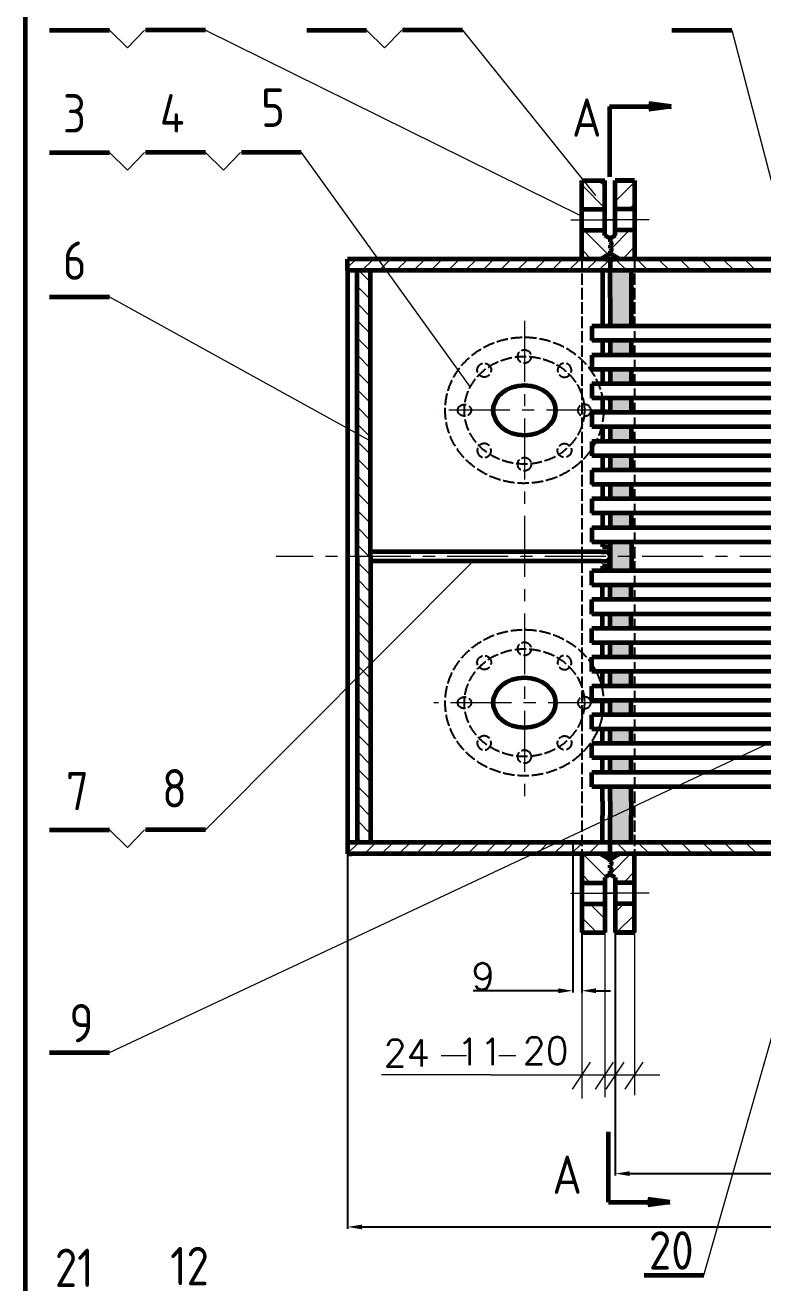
# Paper-space layout '冷却器装配图' of a CAD drawing. Header units: millimetres. Extents: x 19 to 3256, y 21 to 3253.
# Drawn here: x 19 to 788, y 859 to 2170 of the extents above; entities that cross this region are included whole.
import ezdxf

# ---------------------------------------------------------------- set-up
doc = ezdxf.new("R2010")
doc.units = ezdxf.units.MM
doc.header["$PDMODE"] = 35
doc.header["$PDSIZE"] = -0.5
doc.linetypes.add('ACAD_ISO02W100', pattern=[15, 12, -3])
doc.linetypes.add('CENTERX2', pattern=[101.6, 63.5, -12.7, 12.7, -12.7])
for name, color, linetype, lineweight in [('中心线．点画线', 6, 'CENTERX2', 20), ('粗实线', 250, 'Continuous', 60), ('细实线０.18', 5, 'Continuous', 18), ('虚小', 233, 'ACAD_ISO02W100', 25)]:
    doc.layers.add(name, color=color, linetype=linetype, lineweight=lineweight)
doc.styles.get("Standard").update_dxf_attribs({"font": 'txt', "bigfont": 'gbcbig.shx'})
doc.styles.add('国标文字-5', font='gbenor.shx', dxfattribs={"height": 5, "bigfont": 'gbcbig.shx'})
doc.dimstyles.new('圆引出', dxfattribs={"dimtxt": 28, "dimasz": 15, "dimexe": 2, "dimexo": 0, "dimgap": 1, "dimtad": 1, "dimtoh": 1, "dimdec": 0, "dimtxsty": 'Standard', "dimcen": 2.5, "dimadec": 0, "dimazin": 0, "dimtfac": 1, "dimtdec": 0, "dimtofl": 0, "dimtmove": 0, "dimatfit": 2, "dimfxl": 1, "dimarcsym": 0})

# ---------------------------------------------------------------- blocks, each defined once
blk = doc.blocks.new('*D55')
at = {"layer": 'Defpoints', "color": 0}
for p in [(589.5, 1318.3), (598.8, 1306.3), (589.5, 1163.7)]:
    blk.add_point(p, dxfattribs=at)
at = {"layer": '细实线０.18', "color": 0, "lineweight": -2}
for p, q in [((589.5, 1318.3), (589.5, 1161.7)), ((598.8, 1306.3), (598.8, 1161.7)), ((574.5, 1163.7), (485.8, 1163.7)), ((613.8, 1163.7), (628.8, 1163.7))]:
    blk.add_line(p, q, dxfattribs=at)
at = {"layer": '细实线０.18', "color": 0}
for points in [[(574.5, 1166.2), (574.5, 1161.2), (589.5, 1163.7)], [(613.8, 1166.2), (613.8, 1161.2), (598.8, 1163.7)]]:
    blk.add_solid(points, dxfattribs=at)
at = {"layer": '细实线０.18', "color": 0, "insert": (496.1, 1178.7), "char_height": 28, "attachment_point": 5}
blk.add_mtext('9', dxfattribs=at)
blk = doc.blocks.new('*D56')
at = {"layer": 'Defpoints', "color": 0}
for p in [(633.8, 1224.3), (1483.8, 1224.3), (1483.8, 973.1)]:
    blk.add_point(p, dxfattribs=at)
at = {"layer": '细实线０.18', "color": 0, "lineweight": -2}
for p, q in [((633.8, 1224.3), (633.8, 971.1)), ((1483.8, 1224.3), (1483.8, 971.1)), ((648.8, 973.1), (1468.8, 973.1))]:
    blk.add_line(p, q, dxfattribs=at)
at = {"layer": '细实线０.18', "color": 0}
for points in [[(648.8, 975.6), (648.8, 970.6), (633.8, 973.1)], [(1468.8, 975.6), (1468.8, 970.6), (1483.8, 973.1)]]:
    blk.add_solid(points, dxfattribs=at)
at = {"layer": '细实线０.18', "color": 0, "insert": (1065.1, 988.1), "char_height": 28, "attachment_point": 5}
blk.add_mtext('850', dxfattribs=at)
blk = doc.blocks.new('*D78')
at = {"layer": 'Defpoints', "color": 0}
for p in [(354.8, 1306.3), (1692.8, 1306.3), (1692.8, 917.5)]:
    blk.add_point(p, dxfattribs=at)
at = {"layer": '细实线０.18', "color": 0, "lineweight": -2}
for p, q in [((354.8, 1306.3), (354.8, 915.5)), ((1692.8, 1306.3), (1692.8, 915.5)), ((369.8, 917.5), (1677.8, 917.5))]:
    blk.add_line(p, q, dxfattribs=at)
at = {"layer": '细实线０.18', "color": 0}
for points in [[(369.8, 920), (369.8, 915), (354.8, 917.5)], [(1677.8, 920), (1677.8, 915), (1692.8, 917.5)]]:
    blk.add_solid(points, dxfattribs=at)
at = {"layer": '细实线０.18', "color": 0, "insert": (1068.8, 932.5), "char_height": 28, "attachment_point": 5}
blk.add_mtext('1338', dxfattribs=at)

psp = doc.layouts.new('冷却器装配图')

# ---------------------------------------------------------------- hatches: boundary and pattern name
at = {"layer": '粗实线'}
h = psp.add_hatch(color=256, dxfattribs=at)
h.paths.add_polyline_path([(668.7, 2088.6), (674.4, 2085.4), (691.9, 2085.4)])
h.paths.add_polyline_path([(691.9, 2085.4), (674.4, 2085.4), (668.7, 2082.2)])
h = psp.add_hatch(color=256, dxfattribs=at)
h.paths.add_polyline_path([(628.3, 1929.6), (628.3, 1932), (618.3, 1926.3), (628.3, 1926.3)])
h.paths.add_polyline_path([(628.3, 1932), (628.3, 1929.6), (628.3, 1926.3), (633.8, 1926.3), (636.8, 1926.3), (638.3, 1926.3)])
h = psp.add_hatch(color=256, dxfattribs=at)
h.paths.add_polyline_path([(650.3, 1914.3), (636.8, 1914.3), (628.3, 1914.3), (628.3, 1886.3), (628.3, 1871.3), (628.3, 1856.3), (650.3, 1856.3), (650.3, 1871.3), (650.3, 1886.3)])
h.paths.add_polyline_path([(650.3, 1841.3), (628.3, 1841.3), (628.3, 1826.3), (650.3, 1826.3)])
h.paths.add_polyline_path([(650.3, 1811.3), (628.3, 1811.3), (628.3, 1796.3), (650.3, 1796.3)])
h.paths.add_polyline_path([(650.3, 1781.3), (628.3, 1781.3), (628.3, 1766.3), (650.3, 1766.3)])
h.paths.add_polyline_path([(650.3, 1751.3), (628.3, 1751.3), (628.3, 1736.3), (650.3, 1736.3)])
h.paths.add_polyline_path([(650.3, 1721.3), (628.3, 1721.3), (628.3, 1706.3), (650.3, 1706.3)])
h.paths.add_polyline_path([(650.3, 1691.3), (628.3, 1691.3), (628.3, 1676.3), (650.3, 1676.3)])
h.paths.add_polyline_path([(650.3, 1661.3), (628.3, 1661.3), (628.3, 1646.3), (650.3, 1646.3)])
h.paths.add_polyline_path([(650.7, 1631.3), (628.3, 1631.3), (628.3, 1624.3), (628.3, 1617.2, -0.043962), (628.4, 1616.3), (650.7, 1616.3)])
h.paths.add_polyline_path([(650.7, 1616.3), (628.4, 1616.3, -0.043962), (628.3, 1615.4), (628.3, 1601.3), (650.7, 1601.3)])
h.paths.add_polyline_path([(650.3, 1586.3), (628.3, 1586.3), (628.3, 1571.3), (650.3, 1571.3)])
h.paths.add_polyline_path([(650.3, 1556.3), (628.3, 1556.3), (628.3, 1541.3), (650.3, 1541.3)])
h.paths.add_polyline_path([(650.3, 1526.3), (628.3, 1526.3), (628.3, 1511.3), (650.3, 1511.3)])
h.paths.add_polyline_path([(650.3, 1496.3), (628.3, 1496.3), (628.3, 1481.3), (650.3, 1481.3)])
h.paths.add_polyline_path([(650.3, 1466.3), (628.3, 1466.3), (628.3, 1451.3), (650.3, 1451.3)])
h.paths.add_polyline_path([(650.3, 1436.3), (628.3, 1436.3), (628.3, 1421.3), (650.3, 1421.3)])
h.paths.add_polyline_path([(650.3, 1406.3), (628.3, 1406.3), (628.3, 1391.3), (650.3, 1391.3)])
h.paths.add_polyline_path([(650.3, 1376.3), (628.3, 1376.3), (628.3, 1361.3), (628.3, 1346.3), (628.3, 1344.1), (650.3, 1354.5), (650.3, 1361.3)])
h.paths.add_polyline_path([(650.3, 1346.3), (650.3, 1354.5), (628.3, 1344.1), (628.3, 1318.3), (636.8, 1318.3), (650.3, 1318.3)])
h = psp.add_hatch(color=256, dxfattribs=at)
h.paths.add_polyline_path([(628.3, 1303), (628.3, 1300.5), (618.3, 1306.3), (628.3, 1306.3)])
h.paths.add_polyline_path([(628.3, 1300.5), (628.3, 1303), (628.3, 1306.3), (633.8, 1306.3), (636.8, 1306.3), (638.3, 1306.3)])
h = psp.add_hatch(color=256, dxfattribs=at)
h.paths.add_polyline_path([(690.8, 943.4), (673.3, 943.4), (667.6, 940.2)])
h.paths.add_polyline_path([(667.6, 946.5), (673.3, 943.4), (690.8, 943.4)])
at = {"layer": '细实线０.18'}
h = psp.add_hatch(dxfattribs=at)
h.set_pattern_fill('ANSI31', color=256, scale=5, style=0)
h.set_pattern_definition([(135, (2016.848, 383.393), (11.22532, 11.22532), [])])
h.paths.add_polyline_path([(598.8, 2008.3), (622.8, 2008.3), (622.8, 1978.3), (598.8, 1978.3)])
h.paths.add_polyline_path([(598.8, 1956.3), (622.8, 1956.3), (622.8, 1950.9), (628.3, 1947.6), (628.3, 1944.3, 0.840208), (628.3, 1940.9), (628.3, 1937.8, 0.840208), (628.3, 1934.4), (628.3, 1929.6), (622.8, 1926.3), (619.8, 1926.3), (598.8, 1926.3)])
h.paths.add_polyline_path([(598.8, 1306.3), (619.8, 1306.3), (622.8, 1306.3), (628.3, 1303), (628.3, 1298.2, 0.840208), (628.3, 1294.7), (628.3, 1291.7, 0.840208), (628.3, 1288.3), (628.3, 1284.9), (622.8, 1281.6), (622.8, 1276.3), (598.8, 1276.3)])
h.paths.add_polyline_path([(598.8, 1254.3), (622.8, 1254.3), (622.8, 1224.3), (598.8, 1224.3)])
h = psp.add_hatch(dxfattribs=at)
h.set_pattern_fill('ANSI31', color=256, scale=5, angle=90, style=0)
h.set_pattern_definition([(45, (2016.848, 383.393), (11.22532, -11.22532), [])])
h.paths.add_polyline_path([(653.8, 2008.3), (633.8, 2008.3), (633.8, 1978.3), (653.8, 1978.3)])
h.paths.add_polyline_path([(653.8, 1956.3), (633.8, 1956.3), (633.8, 1950.9), (628.3, 1947.6), (628.3, 1944.3, -0.840208), (628.3, 1940.9), (628.3, 1937.8, -0.840208), (628.3, 1934.4), (628.3, 1929.6), (633.8, 1926.3), (636.8, 1926.3), (653.8, 1926.3)])
h.paths.add_polyline_path([(653.8, 1306.3), (636.8, 1306.3), (633.8, 1306.3), (628.3, 1303), (628.3, 1298.2, -0.840208), (628.3, 1294.7), (628.3, 1291.7, -0.840208), (628.3, 1288.3), (628.3, 1284.9), (633.8, 1281.6), (633.8, 1276.3), (653.8, 1276.3)])
h.paths.add_polyline_path([(653.8, 1254.3), (633.8, 1254.3), (633.8, 1224.3), (653.8, 1224.3)])

# ---------------------------------------------------------------- linework, layer by layer
at = {"layer": '中心线．点画线'}
for p, q in [((587.4, 1967.3), (634.9, 1967.3)), ((669.2, 1967.3), (621.8, 1967.3)), ((539.1, 1861.8), (539.1, 1355.4)), ((625.6, 1768.7), (447.7, 1768.7)), ((1335, 1616.3), (280.5, 1616.3)), ((627.2, 1463.9), (444.8, 1463.9)), ((587.4, 1265.3), (634.9, 1265.3)), ((669.2, 1265.3), (621.8, 1265.3))]:
    psp.add_line(p, q, dxfattribs=at)
at = {"layer": '粗实线'}
for p, q in [((18.8, 2273.8), (18.8, 22.4)), ((44.3, 2164.9), (106.7, 2164.9)), ((206.6, 2164.9), (144.3, 2164.9)), ((312.3, 2164.9), (374.6, 2164.9)), ((474.6, 2164.9), (412.2, 2164.9)), ((692.7, 2164.9), (755.1, 2164.9)), ((627.9, 2085.4), (691.9, 2085.4)), ((627.9, 2085.4), (627.9, 2012)), ((691.9, 2085.4), (668.7, 2088.6)), ((668.7, 2088.6), (674.4, 2085.4)), ((691.9, 2085.4), (668.7, 2082.2)), ((668.7, 2082.2), (674.4, 2085.4)), ((44.3, 2037.2), (106.7, 2037.2)), ((206.6, 2037.2), (144.3, 2037.2)), ((306.6, 2037.2), (244.2, 2037.2)), ((598.8, 2008.3), (622.8, 2008.3)), ((598.8, 1926.3), (598.8, 2008.3)), ((622.8, 1950.9), (622.8, 2008.3)), ((653.8, 2008.3), (633.8, 2008.3)), ((633.8, 1950.9), (633.8, 2008.3)), ((633.8, 2008.3), (653.8, 2008.3)), ((653.8, 2008.3), (653.8, 1926.3)), ((598.8, 1978.3), (622.8, 1978.3)), ((653.8, 1978.3), (633.8, 1978.3)), ((598.8, 1956.3), (622.8, 1956.3)), ((653.8, 1956.3), (633.8, 1956.3)), ((628.3, 1947.6), (622.8, 1950.9)), ((633.8, 1950.9), (628.3, 1947.6)), ((628.3, 1947.6), (628.3, 1944.3)), ((628.3, 1940.9), (628.3, 1937.8)), ((618.3, 1926.3), (628.3, 1932)), ((628.3, 1934.4), (628.3, 1929.6)), ((638.3, 1926.3), (628.3, 1932)), ((598.8, 1926.3), (354.8, 1926.3)), ((354.8, 1914.3), (354.8, 1926.3)), ((598.8, 1914.3), (354.8, 1914.3)), ((354.8, 1914.3), (354.8, 1318.3)), ((364.8, 1616.3), (364.8, 1914.3)), ((378.8, 1616.3), (378.8, 1914.3)), ((619.8, 1926.3), (598.8, 1926.3)), ((628.3, 1914.3), (598.8, 1914.3)), ((628.3, 1926.3), (618.3, 1926.3)), ((622.8, 1926.3), (619.8, 1926.3)), ((620.3, 1914.3), (620.3, 1886.3)), ((628.3, 1914.3), (620.3, 1914.3)), ((622.8, 1926.3), (633.8, 1926.3)), ((628.3, 1926.3), (628.3, 1914.3)), ((628.3, 1886.3), (628.3, 1914.3)), ((636.8, 1914.3), (628.3, 1914.3)), ((636.8, 1926.3), (633.8, 1926.3)), ((657.8, 1926.3), (636.8, 1926.3)), ((783, 1914.3), (636.8, 1914.3)), ((650.3, 1914.3), (650.3, 1886.3)), ((783, 1926.3), (657.8, 1926.3)), ((783, 1914.3), (657.8, 1914.3)), ((863, 1926.3), (783, 1926.3)), ((863, 1914.3), (783, 1914.3)), ((620.3, 1906.3), (620.3, 1886.3)), ((650.3, 1906.3), (650.3, 1886.3)), ((44.3, 1886.8), (106.7, 1886.8)), ((620.3, 1886.3), (620.3, 1871.3)), ((628.3, 1886.3), (628.3, 1871.3)), ((650.3, 1886.3), (650.3, 1871.3)), ((620.3, 1871.3), (620.3, 1856.3)), ((628.3, 1871.3), (628.3, 1856.3)), ((650.3, 1871.3), (650.3, 1856.3)), ((1058.8, 1856.3), (609.3, 1856.3)), ((609.3, 1856.3), (609.3, 1841.3)), ((1058.8, 1841.3), (609.3, 1841.3)), ((1058.8, 1841.3), (609.3, 1841.3)), ((620.3, 1841.3), (620.3, 1826.3)), ((628.3, 1841.3), (628.3, 1826.3)), ((650.3, 1841.3), (650.3, 1826.3)), ((1058.8, 1826.3), (609.3, 1826.3)), ((609.3, 1826.3), (609.3, 1811.3)), ((1058.8, 1811.3), (609.3, 1811.3)), ((1058.8, 1811.3), (609.3, 1811.3)), ((620.3, 1811.3), (620.3, 1796.3)), ((628.3, 1811.3), (628.3, 1796.3)), ((650.3, 1811.3), (650.3, 1796.3)), ((1058.8, 1796.3), (609.3, 1796.3)), ((609.3, 1796.3), (609.3, 1781.3)), ((1058.8, 1781.3), (609.3, 1781.3)), ((1058.8, 1781.3), (609.3, 1781.3)), ((620.3, 1781.3), (620.3, 1766.3)), ((628.3, 1781.3), (628.3, 1766.3)), ((650.3, 1781.3), (650.3, 1766.3)), ((1058.8, 1766.3), (609.3, 1766.3)), ((609.3, 1766.3), (609.3, 1751.3)), ((1058.8, 1751.3), (609.3, 1751.3)), ((1058.8, 1751.3), (609.3, 1751.3)), ((620.3, 1751.3), (620.3, 1736.3)), ((628.3, 1751.3), (628.3, 1736.3)), ((650.3, 1751.3), (650.3, 1736.3)), ((1058.8, 1736.3), (609.3, 1736.3)), ((609.3, 1736.3), (609.3, 1721.3)), ((1058.8, 1721.3), (609.3, 1721.3)), ((1058.8, 1721.3), (609.3, 1721.3)), ((620.3, 1721.3), (620.3, 1706.3)), ((628.3, 1721.3), (628.3, 1706.3)), ((650.3, 1721.3), (650.3, 1706.3)), ((1058.8, 1706.3), (609.3, 1706.3)), ((609.3, 1706.3), (609.3, 1691.3)), ((1058.8, 1691.3), (609.3, 1691.3)), ((1058.8, 1691.3), (609.3, 1691.3)), ((620.3, 1691.3), (620.3, 1676.3)), ((628.3, 1691.3), (628.3, 1676.3)), ((650.3, 1691.3), (650.3, 1676.3)), ((1058.8, 1676.3), (609.3, 1676.3)), ((609.3, 1676.3), (609.3, 1661.3)), ((1058.8, 1661.3), (609.3, 1661.3)), ((1058.8, 1661.3), (609.3, 1661.3)), ((620.3, 1661.3), (620.3, 1646.3)), ((628.3, 1661.3), (628.3, 1646.3)), ((650.3, 1661.3), (650.3, 1646.3)), ((1058.8, 1646.3), (609.3, 1646.3)), ((609.3, 1646.3), (609.3, 1631.3)), ((1058.8, 1631.3), (609.3, 1631.3)), ((620.3, 1631.3), (620.3, 1626.3)), ((620.3, 1626.3), (624.3, 1626.3)), ((628.3, 1631.3), (628.3, 1624.3)), ((650.7, 1631.3), (650.7, 1601.3)), ((1058.8, 1631.3), (682.9, 1631.3)), ((364.8, 1616.3), (364.8, 1318.3)), ((378.8, 1616.3), (378.8, 1318.3)), ((619, 1621.3), (378.9, 1621.3)), ((619, 1621.3), (623.4, 1621.3)), ((628.3, 1624.3), (628.3, 1601.3)), ((628.3, 1622.3), (628.3, 1610.3)), ((379.6, 1611.3), (378.8, 1612)), ((619, 1611.3), (378.9, 1611.3)), ((1058.8, 1601.3), (609.3, 1601.3)), ((1058.8, 1601.3), (609.3, 1601.3)), ((609.4, 1586.3), (609.4, 1601.3)), ((619, 1611.3), (623.4, 1611.3)), ((620.3, 1606.3), (620.3, 1601.3)), ((620.3, 1606.3), (624.3, 1606.3)), ((1058.8, 1586.3), (609.3, 1586.3)), ((620.3, 1571.3), (620.3, 1586.3)), ((628.3, 1571.3), (628.3, 1586.3)), ((650.3, 1571.3), (650.3, 1586.3)), ((1058.8, 1571.3), (609.3, 1571.3)), ((1058.8, 1571.3), (609.3, 1571.3)), ((609.3, 1556.3), (609.3, 1571.3)), ((1058.8, 1556.3), (609.3, 1556.3)), ((620.3, 1541.3), (620.3, 1556.3)), ((628.3, 1541.3), (628.3, 1556.3)), ((650.3, 1541.3), (650.3, 1556.3)), ((1058.8, 1541.3), (609.3, 1541.3)), ((1058.8, 1541.3), (609.3, 1541.3)), ((609.3, 1526.3), (609.3, 1541.3)), ((1058.8, 1526.3), (609.3, 1526.3)), ((620.3, 1511.3), (620.3, 1526.3)), ((628.3, 1511.3), (628.3, 1526.3)), ((650.3, 1511.3), (650.3, 1526.3)), ((1058.8, 1511.3), (609.3, 1511.3)), ((1058.8, 1511.3), (609.3, 1511.3)), ((609.3, 1496.3), (609.3, 1511.3)), ((1058.8, 1496.3), (609.3, 1496.3)), ((620.3, 1481.3), (620.3, 1496.3)), ((628.3, 1481.3), (628.3, 1496.3)), ((650.3, 1481.3), (650.3, 1496.3)), ((1058.8, 1481.3), (609.3, 1481.3)), ((1058.8, 1481.3), (609.3, 1481.3)), ((609.3, 1466.3), (609.3, 1481.3)), ((1058.8, 1466.3), (609.3, 1466.3)), ((620.3, 1451.3), (620.3, 1466.3)), ((628.3, 1451.3), (628.3, 1466.3)), ((650.3, 1451.3), (650.3, 1466.3)), ((1058.8, 1451.3), (609.3, 1451.3)), ((1058.8, 1451.3), (609.3, 1451.3)), ((609.3, 1436.3), (609.3, 1451.3)), ((1058.8, 1436.3), (609.3, 1436.3)), ((620.3, 1421.3), (620.3, 1436.3)), ((628.3, 1421.3), (628.3, 1436.3)), ((650.3, 1421.3), (650.3, 1436.3)), ((1058.8, 1421.3), (609.3, 1421.3)), ((609.3, 1406.3), (609.3, 1421.3)), ((1058.8, 1421.3), (682.9, 1421.3)), ((1058.8, 1406.3), (609.3, 1406.3)), ((620.3, 1391.3), (620.3, 1406.3)), ((628.3, 1391.3), (628.3, 1406.3)), ((650.3, 1391.3), (650.3, 1406.3)), ((1058.8, 1391.3), (609.3, 1391.3)), ((609.3, 1376.3), (609.3, 1391.3)), ((1058.8, 1391.3), (682.9, 1391.3)), ((1058.8, 1376.3), (609.3, 1376.3)), ((620.3, 1361.3), (620.3, 1376.3)), ((628.3, 1361.3), (628.3, 1376.3)), ((650.3, 1361.3), (650.3, 1376.3)), ((620.3, 1361.3), (620.3, 1346.3)), ((628.3, 1361.3), (628.3, 1346.3)), ((650.3, 1361.3), (650.3, 1346.3)), ((620.3, 1318.3), (620.3, 1346.3)), ((628.3, 1318.3), (628.3, 1346.3)), ((650.3, 1318.3), (650.3, 1346.3)), ((44.3, 1331.4), (106.7, 1331.4)), ((206.6, 1331.4), (144.3, 1331.4)), ((598.8, 1318.3), (354.8, 1318.3)), ((354.8, 1318.3), (354.8, 1306.3)), ((628.3, 1318.3), (598.8, 1318.3)), ((636.8, 1318.3), (620.3, 1318.3)), ((628.3, 1318.3), (620.3, 1318.3)), ((636.8, 1318.3), (628.3, 1318.3)), ((628.3, 1306.3), (628.3, 1318.3)), ((783, 1318.3), (636.8, 1318.3)), ((783, 1318.3), (657.8, 1318.3)), ((863, 1318.3), (783, 1318.3)), ((354.8, 1306.3), (358.8, 1306.3)), ((490.1, 1306.3), (358.8, 1306.3)), ((526.7, 1306.3), (490.1, 1306.3)), ((598.8, 1306.3), (526.7, 1306.3)), ((619.8, 1306.3), (598.8, 1306.3)), ((598.8, 1306.3), (598.8, 1224.3)), ((628.3, 1306.3), (618.3, 1306.3)), ((618.3, 1306.3), (628.3, 1300.5)), ((622.8, 1306.3), (619.8, 1306.3)), ((628.3, 1303), (622.8, 1306.3)), ((622.8, 1306.3), (633.8, 1306.3)), ((633.8, 1306.3), (628.3, 1303)), ((638.3, 1306.3), (628.3, 1300.5)), ((628.3, 1298.2), (628.3, 1303)), ((636.8, 1306.3), (633.8, 1306.3)), ((657.8, 1306.3), (636.8, 1306.3)), ((653.8, 1224.3), (653.8, 1306.3)), ((976.3, 1306.3), (657.8, 1306.3)), ((783, 1306.3), (657.8, 1306.3)), ((863, 1306.3), (783, 1306.3)), ((628.3, 1284.9), (622.8, 1281.6)), ((628.3, 1291.7), (628.3, 1294.7)), ((628.3, 1284.9), (628.3, 1288.3)), ((633.8, 1281.6), (628.3, 1284.9)), ((598.8, 1276.3), (622.8, 1276.3)), ((622.8, 1281.6), (622.8, 1224.3)), ((633.8, 1281.6), (633.8, 1224.3)), ((653.8, 1276.3), (633.8, 1276.3)), ((598.8, 1254.3), (622.8, 1254.3)), ((653.8, 1254.3), (633.8, 1254.3)), ((598.8, 1224.3), (622.8, 1224.3)), ((653.8, 1224.3), (633.8, 1224.3)), ((633.8, 1224.3), (653.8, 1224.3)), ((44.3, 1099.2), (106.7, 1099.2)), ((626.8, 943.4), (626.8, 1016.8)), ((690.8, 943.4), (667.6, 946.5)), ((667.6, 946.5), (673.3, 943.4)), ((626.8, 943.4), (690.8, 943.4)), ((690.8, 943.4), (667.6, 940.2)), ((667.6, 940.2), (673.3, 943.4)), ((663.8, 867.1), (726.1, 867.1))]:
    psp.add_line(p, q, dxfattribs=at)
for centre, radius, start, end in [((628, 1942.6), 1.74, 279.9255, 80.0745), ((628, 1936.1), 1.74, 279.9255, 80.0745), ((624.3, 1622.3), 4, 360, 90), ((623.4, 1616.3), 5, 270, 90), ((624.3, 1610.3), 4, 270, 360), ((628, 1296.5), 1.74, 279.9255, 80.0745), ((628, 1290), 1.74, 279.9255, 80.0745)]:
    psp.add_arc(centre, radius, start, end, dxfattribs=at)
for centre in [(539.1, 1768.7), (539.1, 1463.9)]:
    psp.add_ellipse(centre, major_axis=(32.5, 0), ratio=0.805029, dxfattribs=at)
at = {"layer": '细实线０.18'}
for p, q in [((106.7, 2164.9), (125.5, 2146.6)), ((125.5, 2146.6), (143.3, 2164.9)), ((206.6, 2164.9), (598.8, 1971)), ((374.6, 2164.9), (393.4, 2146.6)), ((393.4, 2146.6), (411.2, 2164.9)), ((474.6, 2164.9), (613.1, 1992.6)), ((755.1, 2164.9), (830.1, 1878)), ((106.7, 2037.2), (125.5, 2018.9)), ((125.5, 2018.9), (143.3, 2037.2)), ((206.6, 2037.2), (225.4, 2018.9)), ((225.4, 2018.9), (243.3, 2037.2)), ((306.6, 2037.2), (482.6, 1792.9)), ((354.8, 1917.4), (363.7, 1926.3)), ((369.7, 1914.3), (381.7, 1926.3)), ((387.6, 1914.3), (392, 1918.7)), ((392, 1918.7), (399.6, 1926.3)), ((405.6, 1914.3), (417.6, 1926.3)), ((423.6, 1914.3), (435.6, 1926.3)), ((441.5, 1914.3), (453.5, 1926.3)), ((459.5, 1914.3), (471.5, 1926.3)), ((477.4, 1914.3), (489.4, 1926.3)), ((495.4, 1914.3), (507.4, 1926.3)), ((513.4, 1914.3), (525.4, 1926.3)), ((531.3, 1914.3), (543.3, 1926.3)), ((549.3, 1914.3), (561.3, 1926.3)), ((567.2, 1914.3), (579.2, 1926.3)), ((585.2, 1914.3), (597.2, 1926.3)), ((603.2, 1914.3), (615.2, 1926.3)), ((616.4, 1914.3), (628.4, 1926.3)), ((645.7, 1914.3), (633.7, 1926.3)), ((668.1, 1914.3), (656.1, 1926.3)), ((690.6, 1914.3), (678.6, 1926.3)), ((713, 1914.3), (701, 1926.3)), ((735.5, 1914.3), (723.5, 1926.3)), ((743.5, 1926.3), (757.1, 1926.3)), ((743.5, 1914.3), (757.1, 1914.3)), ((757.9, 1914.3), (745.9, 1926.3)), ((780.4, 1914.3), (768.4, 1926.3)), ((378.8, 1902.2), (368.7, 1912.3)), ((378.8, 1884.2), (364.8, 1898.2)), ((106.7, 1886.8), (379.7, 1736.1)), ((378.8, 1866.2), (364.8, 1880.2)), ((378.8, 1848.3), (364.8, 1862.3)), ((378.8, 1830.3), (364.8, 1844.3)), ((378.8, 1812.4), (364.8, 1826.4)), ((378.8, 1794.4), (364.8, 1808.4)), ((378.8, 1776.4), (364.8, 1790.4)), ((378.8, 1758.5), (364.8, 1772.5)), ((378.8, 1740.5), (364.8, 1754.5)), ((378.8, 1722.5), (364.8, 1736.5)), ((378.8, 1704.6), (364.8, 1718.6)), ((378.8, 1686.6), (364.8, 1700.6)), ((378.8, 1668.7), (364.8, 1682.7)), ((378.8, 1650.7), (364.8, 1664.7)), ((378.8, 1632.7), (364.8, 1646.7)), ((377.3, 1616.3), (364.8, 1628.8)), ((378.8, 1614.8), (377.3, 1616.3)), ((206.6, 1331.4), (485.8, 1611.3)), ((378.8, 1596.8), (364.8, 1610.8)), ((378.8, 1578.9), (364.8, 1592.9)), ((378.8, 1560.9), (364.8, 1574.9)), ((378.8, 1542.9), (364.8, 1556.9)), ((378.8, 1525), (364.8, 1539)), ((378.8, 1507), (364.8, 1521)), ((371.3, 1496.5), (364.8, 1503.1)), ((378.8, 1489.1), (371.3, 1496.5)), ((378.8, 1471.1), (364.8, 1485.1)), ((378.8, 1453.1), (364.8, 1467.1)), ((106.7, 1099.2), (856.5, 1451.3)), ((378.8, 1435.2), (364.8, 1449.2)), ((378.8, 1417.2), (364.8, 1431.2)), ((378.8, 1399.3), (364.8, 1413.3)), ((378.8, 1381.3), (364.8, 1395.3)), ((378.8, 1363.3), (364.8, 1377.3)), ((378.8, 1345.4), (364.8, 1359.4)), ((378.8, 1327.4), (364.8, 1341.4)), ((106.7, 1331.4), (125.5, 1313.1)), ((125.5, 1313.1), (143.3, 1331.4)), ((354.8, 1306.7), (366.4, 1318.3)), ((370, 1318.3), (364.8, 1323.5)), ((372.3, 1306.3), (384.3, 1318.3)), ((390.3, 1306.3), (402.3, 1318.3)), ((408.3, 1306.3), (420.3, 1318.3)), ((426.2, 1306.3), (438.2, 1318.3)), ((444.2, 1306.3), (456.2, 1318.3)), ((462.1, 1306.3), (474.1, 1318.3)), ((480.1, 1306.3), (492.1, 1318.3)), ((498.1, 1306.3), (510.1, 1318.3)), ((516, 1306.3), (528, 1318.3)), ((534, 1306.3), (546, 1318.3)), ((555.7, 1310), (563.9, 1318.3)), ((569.9, 1306.3), (581.9, 1318.3)), ((587.9, 1306.3), (599.9, 1318.3)), ((605.8, 1306.3), (617.8, 1318.3)), ((646.9, 1306.3), (634.9, 1318.3)), ((669.4, 1306.3), (657.4, 1318.3)), ((691.8, 1306.3), (679.8, 1318.3)), ((714.3, 1306.3), (702.3, 1318.3)), ((736.7, 1306.3), (724.7, 1318.3)), ((726.1, 867.1), (853.9, 1315.9)), ((743.5, 1318.3), (757.1, 1318.3)), ((759.2, 1306.3), (747.2, 1318.3)), ((781.6, 1306.3), (769.6, 1318.3)), ((551.9, 1306.3), (555.7, 1310)), ((743.5, 1306.3), (757.1, 1306.3)), ((598.8, 1224.3), (598.8, 1051.3)), ((622.8, 1224.3), (622.8, 1052.7)), ((653.8, 1224.3), (653.8, 1054.9)), ((622.8, 1157.7), (622.8, 1154.2)), ((633.8, 1157.7), (633.8, 1154.2)), ((452.3, 1096.1), (478.8, 1096.1)), ((512.3, 1096.1), (530.2, 1096.1)), ((607.6, 1089.1), (588.8, 1061.2)), ((631.6, 1089.1), (612.8, 1061.2)), ((642.6, 1089.1), (623.8, 1061.2)), ((662.6, 1089.1), (643.8, 1061.2)), ((434.1, 1076), (390.1, 1076)), ((504.4, 1076), (434.1, 1076)), ((504.4, 1076), (680.1, 1076))]:
    psp.add_line(p, q, dxfattribs=at)
at = {"layer": '虚小'}
for p, q in [((598.8, 1926.3), (598.8, 1306.3)), ((653.8, 1926.3), (653.8, 1306.3))]:
    psp.add_line(p, q, dxfattribs=at)
for centre in [(539.1, 1824.8), (539.1, 1712.5), (539.1, 1520), (539.1, 1407.7)]:
    psp.add_circle(centre, 7, dxfattribs=at)
for centre, major_axis, ratio in [((497.2, 1810.5), (1.54, 7.09), 0.996304), ((476.6, 1768.7), (-7, 0), 0.864496), ((580.9, 1726.8), (-1.54, -7.09), 0.996304), ((497.2, 1505.7), (1.54, 7.09), 0.996304), ((476.6, 1463.9), (-7, 0), 0.864496), ((580.9, 1422), (-1.54, -7.09), 0.996304)]:
    psp.add_ellipse(centre, major_axis=major_axis, ratio=ratio, dxfattribs=at)
at = {"layer": '虚小', "extrusion": (0, 0, -1)}
for centre, major_axis, ratio in [((580.9, 1810.5), (-1.54, 7.09), 0.996304), ((601.6, 1768.7), (7, 0), 0.864496), ((497.2, 1726.8), (1.54, -7.09), 0.996304), ((580.9, 1505.7), (-1.54, 7.09), 0.996304), ((601.6, 1463.9), (7, 0), 0.864496), ((497.2, 1422), (1.54, -7.09), 0.996304)]:
    psp.add_ellipse(centre, major_axis=major_axis, ratio=ratio, dxfattribs=at)
at = {"layer": '虚小'}
for points, knots in [([(621.6, 1768.7), (621.6, 1771.8), (621.4, 1774.9), (620.4, 1782.2), (619.5, 1786.3), (617, 1794.2), (615.4, 1798), (611.7, 1805.2), (609.5, 1808.6), (604.8, 1815), (602.3, 1817.9), (596.9, 1823.3), (594, 1825.8), (588, 1830.2), (584.9, 1832.2), (576.8, 1836.7), (571.8, 1838.8), (561.4, 1842.2), (556.2, 1843.4), (545.6, 1844.8), (540.2, 1845), (529.5, 1844.5), (524.2, 1843.8), (513.7, 1841.4), (508.5, 1839.7), (498.5, 1835.3), (493.6, 1832.6), (485.2, 1826.6), (481.6, 1823.7), (474.9, 1816.9), (471.8, 1813.2), (466.3, 1805.1), (463.9, 1800.6), (460.4, 1792.1), (459.1, 1788.1), (457.3, 1779.9), (456.8, 1775.7), (456.5, 1767.2), (456.7, 1763), (457.8, 1754.6), (458.8, 1750.5), (461.4, 1742.6), (463, 1738.8), (466.8, 1731.6), (469, 1728.2), (473.7, 1721.9), (476.3, 1719), (481.8, 1713.6), (484.7, 1711.2), (490.7, 1706.8), (493.8, 1704.8), (501.9, 1700.4), (507.1, 1698.2), (517.5, 1695), (522.8, 1693.8), (533.5, 1692.5), (538.8, 1692.4), (549.6, 1693), (554.9, 1693.8), (565.5, 1696.3), (570.6, 1698.1), (580.7, 1702.6), (585.6, 1705.5), (593.9, 1711.5), (597.5, 1714.5), (604, 1721.3), (607, 1725.1), (612.3, 1733.2), (614.7, 1737.6), (618, 1746.2), (619.2, 1750.2), (620.9, 1758.4), (621.4, 1762.6), (621.6, 1767.5), (621.6, 1768.1), (621.6, 1768.7)], [0, 0, 0, 0, 0.106364, 0.106364, 0.249972, 0.249972, 0.39358, 0.39358, 0.537188, 0.537188, 0.680796, 0.680796, 0.824404, 0.824404, 0.968012, 0.968012, 1.188151, 1.188151, 1.408289, 1.408289, 1.628428, 1.628428, 1.848566, 1.848566, 2.068705, 2.068705, 2.288844, 2.288844, 2.466433, 2.466433, 2.644022, 2.644022, 2.821611, 2.821611, 2.965753, 2.965753, 3.109895, 3.109895, 3.254037, 3.254037, 3.398179, 3.398179, 3.542321, 3.542321, 3.686463, 3.686463, 3.830605, 3.830605, 3.974747, 3.974747, 4.118889, 4.118889, 4.340257, 4.340257, 4.561624, 4.561624, 4.782992, 4.782992, 5.004359, 5.004359, 5.225727, 5.225727, 5.447095, 5.447095, 5.622935, 5.622935, 5.798775, 5.798775, 5.974615, 5.974615, 6.11848, 6.11848, 6.262345, 6.262345, 6.283185, 6.283185, 6.283185, 6.283185]), ([(601.6, 1768.7), (601.6, 1770.9), (601.4, 1773.2), (600.8, 1777.7), (600.4, 1779.9), (598.6, 1786.5), (596.8, 1790.7), (593.6, 1796.4), (592.4, 1798.1), (589.7, 1801.8), (588.1, 1803.7), (584.7, 1807.3), (582.8, 1809), (576.2, 1814.3), (571, 1817.3), (562.4, 1820.9), (559.2, 1822), (553.3, 1823.4), (550.7, 1823.9), (545.4, 1824.6), (542.7, 1824.8), (536.8, 1824.9), (533.4, 1824.7), (527.5, 1823.9), (525, 1823.5), (519.9, 1822.2), (517.4, 1821.4), (508.7, 1818.2), (502.8, 1815), (494.8, 1808.6), (492.2, 1806.1), (488, 1801.3), (486.4, 1799.1), (483.4, 1794.4), (482, 1791.9), (480.3, 1788), (479.8, 1786.6), (478.8, 1783.7), (478.4, 1782.3), (477.7, 1779.5), (477.5, 1778.3), (477, 1775.7), (476.9, 1774.4), (476.6, 1771.5), (476.6, 1769.9), (476.6, 1766), (476.8, 1763.7), (477.4, 1759.2), (477.9, 1756.9), (479.7, 1750.3), (481.6, 1746.1), (484.9, 1740.4), (486.1, 1738.6), (488.7, 1735.3), (490, 1733.7), (495, 1728.5), (498.9, 1725.3), (505.8, 1721), (508.6, 1719.5), (513.9, 1717.2), (516.3, 1716.3), (521.3, 1714.8), (523.8, 1714.2), (533.3, 1712.4), (540.5, 1712.2), (550.4, 1713.4), (553.2, 1713.9), (558.7, 1715.3), (561.4, 1716.1), (570.1, 1719.5), (575.9, 1722.8), (584.3, 1729.6), (587.2, 1732.5), (591.1, 1737.4), (592.3, 1739), (594.6, 1742.7), (595.7, 1744.7), (597.6, 1748.7), (598.3, 1750.6), (599.5, 1754.2), (600, 1755.8), (601.1, 1761.1), (601.6, 1764.9), (601.6, 1768.7)], [0, 0, 0, 0, 0.106695, 0.106695, 0.213389, 0.213389, 0.432551, 0.432551, 0.5349, 0.5349, 0.659349, 0.659349, 0.783799, 0.783799, 1.092458, 1.092458, 1.270745, 1.270745, 1.411808, 1.411808, 1.552872, 1.552872, 1.728868, 1.728868, 1.867019, 1.867019, 2.00517, 2.00517, 2.351056, 2.351056, 2.529827, 2.529827, 2.667039, 2.667039, 2.804251, 2.804251, 2.876285, 2.876285, 2.94832, 2.94832, 3.010193, 3.010193, 3.072067, 3.072067, 3.148434, 3.148434, 3.256528, 3.256528, 3.364622, 3.364622, 3.584168, 3.584168, 3.68894, 3.68894, 3.793713, 3.793713, 4.048624, 4.048624, 4.213362, 4.213362, 4.349878, 4.349878, 4.486394, 4.486394, 4.863834, 4.863834, 5.012677, 5.012677, 5.16152, 5.16152, 5.504346, 5.504346, 5.711091, 5.711091, 5.812119, 5.812119, 5.923913, 5.923913, 6.024875, 6.024875, 6.104201, 6.104201, 6.283185, 6.283185, 6.283185, 6.283185]), ([(621.6, 1463.9), (621.6, 1467), (621.4, 1470.1), (620.4, 1477.4), (619.5, 1481.5), (617, 1489.4), (615.4, 1493.2), (611.7, 1500.4), (609.5, 1503.8), (604.8, 1510.2), (602.3, 1513.1), (596.9, 1518.5), (594, 1521), (588, 1525.4), (584.9, 1527.4), (576.8, 1531.9), (571.8, 1534), (561.4, 1537.4), (556.2, 1538.6), (545.6, 1540), (540.2, 1540.2), (529.5, 1539.7), (524.2, 1539), (513.7, 1536.6), (508.5, 1534.9), (498.5, 1530.5), (493.6, 1527.7), (485.2, 1521.8), (481.6, 1518.8), (474.9, 1512.1), (471.8, 1508.4), (466.3, 1500.2), (463.9, 1495.8), (460.4, 1487.3), (459.1, 1483.3), (457.3, 1475.1), (456.8, 1470.9), (456.5, 1462.4), (456.7, 1458.2), (457.8, 1449.8), (458.8, 1445.7), (461.4, 1437.8), (463, 1434), (466.8, 1426.8), (469, 1423.4), (473.7, 1417.1), (476.3, 1414.2), (481.8, 1408.8), (484.7, 1406.4), (490.7, 1401.9), (493.8, 1400), (501.9, 1395.6), (507.1, 1393.4), (517.5, 1390.2), (522.8, 1389), (533.5, 1387.7), (538.8, 1387.5), (549.6, 1388.2), (554.9, 1388.9), (565.5, 1391.5), (570.6, 1393.3), (580.7, 1397.8), (585.6, 1400.6), (593.9, 1406.7), (597.5, 1409.7), (604, 1416.5), (607, 1420.2), (612.3, 1428.4), (614.7, 1432.8), (618, 1441.3), (619.2, 1445.4), (620.9, 1453.6), (621.4, 1457.8), (621.6, 1462.6), (621.6, 1463.3), (621.6, 1463.9)], [0, 0, 0, 0, 0.106364, 0.106364, 0.249972, 0.249972, 0.39358, 0.39358, 0.537188, 0.537188, 0.680796, 0.680796, 0.824404, 0.824404, 0.968012, 0.968012, 1.188151, 1.188151, 1.408289, 1.408289, 1.628428, 1.628428, 1.848566, 1.848566, 2.068705, 2.068705, 2.288844, 2.288844, 2.466433, 2.466433, 2.644022, 2.644022, 2.821611, 2.821611, 2.965753, 2.965753, 3.109895, 3.109895, 3.254037, 3.254037, 3.398179, 3.398179, 3.542321, 3.542321, 3.686463, 3.686463, 3.830605, 3.830605, 3.974747, 3.974747, 4.118889, 4.118889, 4.340257, 4.340257, 4.561624, 4.561624, 4.782992, 4.782992, 5.004359, 5.004359, 5.225727, 5.225727, 5.447095, 5.447095, 5.622935, 5.622935, 5.798775, 5.798775, 5.974615, 5.974615, 6.11848, 6.11848, 6.262345, 6.262345, 6.283185, 6.283185, 6.283185, 6.283185]), ([(601.6, 1463.9), (601.6, 1466.1), (601.4, 1468.4), (600.8, 1472.8), (600.4, 1475.1), (598.6, 1481.6), (596.8, 1485.9), (593.6, 1491.6), (592.4, 1493.3), (589.7, 1497), (588.1, 1498.9), (584.7, 1502.5), (582.8, 1504.1), (576.2, 1509.5), (571, 1512.5), (562.4, 1516.1), (559.2, 1517.2), (553.3, 1518.6), (550.7, 1519.1), (545.4, 1519.8), (542.7, 1520), (536.8, 1520.1), (533.4, 1519.9), (527.5, 1519.1), (525, 1518.7), (519.9, 1517.4), (517.4, 1516.6), (508.7, 1513.4), (502.8, 1510.2), (494.8, 1503.7), (492.2, 1501.3), (488, 1496.5), (486.4, 1494.3), (483.4, 1489.6), (482, 1487.1), (480.3, 1483.1), (479.8, 1481.7), (478.8, 1478.9), (478.4, 1477.4), (477.7, 1474.7), (477.5, 1473.4), (477, 1470.9), (476.9, 1469.6), (476.6, 1466.7), (476.6, 1465.1), (476.6, 1461.2), (476.8, 1458.9), (477.4, 1454.4), (477.9, 1452.1), (479.7, 1445.5), (481.6, 1441.3), (484.9, 1435.6), (486.1, 1433.8), (488.7, 1430.5), (490, 1428.9), (495, 1423.7), (498.9, 1420.5), (505.8, 1416.2), (508.6, 1414.7), (513.9, 1412.4), (516.3, 1411.5), (521.3, 1410), (523.8, 1409.3), (533.3, 1407.6), (540.5, 1407.4), (550.4, 1408.6), (553.2, 1409.1), (558.7, 1410.5), (561.4, 1411.3), (570.1, 1414.7), (575.9, 1418), (584.3, 1424.8), (587.2, 1427.7), (591.1, 1432.6), (592.3, 1434.2), (594.6, 1437.9), (595.7, 1439.9), (597.6, 1443.9), (598.3, 1445.8), (599.5, 1449.4), (600, 1451), (601.1, 1456.3), (601.6, 1460.1), (601.6, 1463.9)], [0, 0, 0, 0, 0.106695, 0.106695, 0.213389, 0.213389, 0.432551, 0.432551, 0.5349, 0.5349, 0.659349, 0.659349, 0.783799, 0.783799, 1.092458, 1.092458, 1.270745, 1.270745, 1.411808, 1.411808, 1.552872, 1.552872, 1.728868, 1.728868, 1.867019, 1.867019, 2.00517, 2.00517, 2.351056, 2.351056, 2.529827, 2.529827, 2.667039, 2.667039, 2.804251, 2.804251, 2.876285, 2.876285, 2.94832, 2.94832, 3.010193, 3.010193, 3.072067, 3.072067, 3.148434, 3.148434, 3.256528, 3.256528, 3.364622, 3.364622, 3.584168, 3.584168, 3.68894, 3.68894, 3.793713, 3.793713, 4.048624, 4.048624, 4.213362, 4.213362, 4.349878, 4.349878, 4.486394, 4.486394, 4.863834, 4.863834, 5.012677, 5.012677, 5.16152, 5.16152, 5.504346, 5.504346, 5.711091, 5.711091, 5.812119, 5.812119, 5.923913, 5.923913, 6.024875, 6.024875, 6.104201, 6.104201, 6.283185, 6.283185, 6.283185, 6.283185])]:
    psp.add_open_spline(points, degree=3, knots=knots, dxfattribs=at)

# ---------------------------------------------------------------- texts
at = {"layer": '粗实线', "style": '国标文字-5'}
psp.add_text('A', height=40, dxfattribs=at).set_placement((568.3, 952))
at = {"layer": '粗实线', "insert": (588.7, 2093.8), "char_height": 40, "width": 125.858, "attachment_point": 1, "style": '国标文字-5'}
psp.add_mtext('A', dxfattribs=at)
at = {"layer": '细实线０.18', "style": '国标文字-5'}
for s, p in [('3', (58.3, 2058.1)), ('4', (159.2, 2058.2)), ('5', (264.7, 2064.1)), ('6', (58.1, 1904.7)), ('7', (61.3, 1351.8)), ('8', (161.6, 1354.7)), ('9', (65, 1109.9)), ('20', (668.8, 873)), ('21', (49.8, 854.9)), ('12', (170, 856.7))]:
    psp.add_text(s, height=40, dxfattribs=at).set_placement(p)
at = {"layer": '细实线０.18', "char_height": 28, "attachment_point": 5}
for s, insert in [('20', (561.3, 1101.2)), ('24', (416.4, 1098.8)), ('11', (492.8, 1100))]:
    psp.add_mtext(s, dxfattribs=dict(at, insert=insert))

# ---------------------------------------------------------------- dimensions: what is measured, and where the dimension line sits
at = {"layer": '细实线０.18'}
for base, p1, p2, picture, middle in [((589.5, 1163.7), (598.8, 1306.3), (589.5, 1318.3), '*D55', (496.1, 1163.7)), ((1692.8, 917.5), (354.8, 1306.3), (1692.8, 1306.3), '*D78', (1068.8, 917.5)), ((1483.8, 973.1), (633.8, 1224.3), (1483.8, 1224.3), '*D56', (1065.1, 973.1))]:
    dim = psp.add_linear_dim(base=base, p1=p1, p2=p2, dimstyle='圆引出', dxfattribs=at)
    dim.commit()
    dim.dimension.update_dxf_attribs({"geometry": picture, "text_midpoint": middle, "dimtype": 160})

doc.saveas('drawing.dxf')
